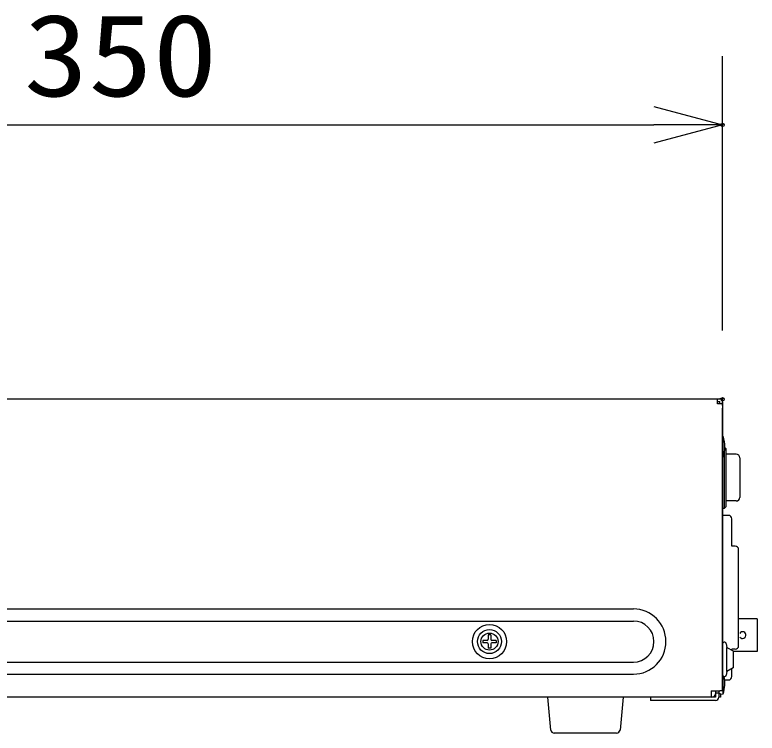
# Model space of a CAD drawing. Units: millimetres, scale not verified. Extents: x -63 to 63, y -57 to 57.
# Drawn here: x 33.78 to 55.43, y 5.08 to 26.02 of the extents above; entities that cross this region are included whole.
import ezdxf
from ezdxf.enums import TextEntityAlignment as Align

# ---------------------------------------------------------------- set-up
doc = ezdxf.new("R2010")
doc.units = ezdxf.units.MM
doc.header["$LTSCALE"] = 0.190236
doc.header["$PDMODE"] = 32
doc.header["$PDSIZE"] = 0.0951
for name, color, linetype in [('0-0_GAIKEI', 1, 'Continuous'), ('0-1_TOUROKU', 3, 'Continuous'), ('0-2_MOJI1', 2, 'Continuous')]:
    doc.layers.add(name, color=color, linetype=linetype)
doc.styles.add('ＭＳ ゴシック', font='')
doc.styles.get('ＭＳ ゴシック').set_extended_font_data('MS Gothic')

# ---------------------------------------------------------------- blocks, each defined once
blk = doc.blocks.new('_OPEN30')
at = {"layer": '0-2_MOJI1', "color": 7}
blk.add_line((0, 0), (-1, 0), dxfattribs=at)
blk.add_lwpolyline([(-1, 0.26795), (0, 0), (-1, -0.26795)], dxfattribs=at)

msp = doc.modelspace()

# ---------------------------------------------------------------- linework, layer by layer
at = {"layer": '0-0_GAIKEI', "color": 7}
for p, q in [((22.2728, 14.8286), (54.3429, 14.8286)), ((54.2722, 14.6778), (54.2722, 14.8286)), ((54.2722, 14.7486), (54.3429, 14.7486)), ((54.3429, 14.6778), (54.3429, 14.7486)), ((54.4229, 14.7486), (54.4229, 6.3084)), ((54.4229, 14.6286), (54.4229, 14.7486)), ((54.4229, 14.6778), (54.2722, 14.6778)), ((54.4229, 6.3084), (54.4229, 14.5586)), ((54.4229, 13.7331), (54.4374, 13.7318)), ((54.4374, 13.1253), (54.4374, 13.7318)), ((54.4729, 13.2446), (54.4729, 11.6286)), ((54.4927, 13.4088), (54.5229, 13.3786)), ((54.5229, 13.3786), (54.5229, 11.6786)), ((54.4229, 13.1241), (54.4374, 13.1253)), ((54.8229, 13.2086), (54.5229, 13.2086)), ((54.9229, 13.1086), (54.9229, 11.9486)), ((54.8229, 11.8486), (54.5229, 11.8486)), ((54.4729, 11.6286), (54.4229, 11.6286)), ((54.4729, 11.6286), (54.5229, 11.6786)), ((54.5929, 11.4286), (54.4229, 11.4286)), ((54.8929, 7.6285), (54.8929, 10.4286)), ((55.4329, 8.4135), (54.8929, 8.4135)), ((55.4329, 8.4135), (55.4329, 7.4635)), ((54.5321, 7.6831), (54.5505, 7.5785)), ((54.5505, 7.5785), (54.7329, 7.4785)), ((54.5505, 6.8785), (54.5505, 7.5785)), ((54.7929, 7.5285), (54.6929, 7.5285)), ((54.6929, 7.5005), (54.6929, 7.5285)), ((54.7329, 7.4785), (54.7329, 7.2285)), ((55.4329, 7.4635), (54.7329, 7.4635)), ((54.7329, 7.2285), (54.7329, 6.9785)), ((54.7329, 6.9785), (54.5505, 6.8785)), ((54.6929, 6.7285), (54.6929, 6.9566)), ((54.4374, 6.2253), (54.4374, 6.7462)), ((54.5505, 6.8785), (54.5321, 6.7739)), ((54.487, 6.6285), (54.5929, 6.6285)), ((54.0929, 6.3084), (54.0929, 6.1285)), ((54.0929, 6.3084), (54.3429, 6.3084)), ((54.2129, 6.3084), (54.2129, 6.2486)), ((54.3129, 6.3084), (54.3129, 6.2486)), ((54.4229, 6.3084), (54.3429, 6.3084)), ((54.0929, 6.1285), (19.7928, 6.1285)), ((49.4143, 5.1691), (49.3229, 6.1285)), ((51.5229, 6.1285), (51.4315, 5.1691)), ((54.2129, 6.1286), (52.3229, 6.1286)), ((52.3229, 6.1286), (52.3229, 6.0286)), ((54.2129, 6.1286), (54.1152, 6.1286)), ((54.3129, 6.2486), (54.2129, 6.2486)), ((54.2129, 6.2486), (54.2129, 6.1286)), ((54.3129, 6.2486), (54.3129, 6.1286)), ((54.3629, 6.2285), (54.3129, 6.2285)), ((54.3629, 6.1286), (54.3129, 6.1286)), ((54.3629, 6.2285), (54.3629, 6.1286)), ((54.3629, 6.2188), (54.4374, 6.2253)), ((54.2129, 6.0286), (52.3229, 6.0286)), ((51.332, 5.0785), (49.5138, 5.0785))]:
    msp.add_line(p, q, dxfattribs=at)
at = {"layer": '0-0_GAIKEI'}
for p, q in [((23.5228, 8.6985), (51.8229, 8.6985)), ((23.5228, 8.3485), (51.8229, 8.3485)), ((47.5879, 7.9435), (47.5879, 7.8185)), ((47.6579, 7.9435), (47.5879, 7.9435)), ((47.6579, 7.9435), (47.6579, 7.8185)), ((47.4279, 7.7835), (47.4279, 7.7135)), ((47.5529, 7.7835), (47.4279, 7.7835)), ((47.5529, 7.7135), (47.4279, 7.7135)), ((47.5879, 7.6785), (47.5879, 7.5535)), ((47.6579, 7.6785), (47.6579, 7.5535)), ((47.8179, 7.7835), (47.6929, 7.7835)), ((47.8179, 7.7135), (47.6929, 7.7135)), ((47.8179, 7.7835), (47.8179, 7.7135)), ((47.6579, 7.5535), (47.5879, 7.5535)), ((23.5228, 7.1485), (51.8229, 7.1485)), ((23.5228, 6.7985), (51.8229, 6.7985))]:
    msp.add_line(p, q, dxfattribs=at)
at = {"layer": '0-0_GAIKEI', "color": 7}
msp.add_lwpolyline([(54.7929, 10.5286), (54.6929, 10.5286), (54.6929, 11.3286)], dxfattribs=at)
at = {"layer": '0-0_GAIKEI'}
for radius in [0.5, 0.35, 0.25]:
    msp.add_circle((47.6229, 7.7485), radius, dxfattribs=at)
at = {"layer": '0-0_GAIKEI', "color": 7}
for centre, radius, start, end in [((54.3429, 14.7486), 0.08, 0, 90.00001), ((54.3429, 14.7486), 0.08, 0, 90), ((53.636, 13.4286), 0.8569, 339.27546, 20.72454), ((54.8229, 13.1086), 0.1, 0, 90), ((54.8229, 11.9486), 0.1, 270, 0), ((54.5929, 11.3286), 0.1, 0, 90), ((54.7929, 10.4286), 0.1, 0, 90), ((55.0089, 7.9385), 0.099, 270, 150.30446), ((55.0089, 7.9385), 0.099, 209.69554, 270), ((54.4779, 7.6736), 0.055, 100, 180), ((54.4779, 7.6736), 0.055, 10, 100), ((54.7929, 7.6285), 0.1, 270, 0), ((54.4779, 6.7835), 0.055, 180, 260), ((53.636, 6.5285), 0.8569, 339.27546, 13.54353), ((54.4779, 6.7835), 0.055, 260, 350), ((54.5929, 6.7285), 0.1, 270, 0), ((54.1129, 6.2285), 0.1, 270, 0), ((54.2129, 6.1286), 0.1, 270, 0), ((49.5138, 5.1785), 0.1, 185.44033, 270), ((51.332, 5.1785), 0.1, 270, 354.55967)]:
    msp.add_arc(centre, radius, start, end, dxfattribs=at)
at = {"layer": '0-0_GAIKEI'}
for centre, radius, start, end in [((51.8229, 7.7485), 0.95, 270, 90), ((51.8229, 7.7485), 0.6, 270, 90), ((47.5529, 7.8185), 0.035, 270, 0), ((47.6929, 7.8185), 0.035, 180, 270), ((47.5529, 7.6785), 0.035, 0, 90), ((47.6929, 7.6785), 0.035, 90, 180)]:
    msp.add_arc(centre, radius, start, end, dxfattribs=at)
at = {"layer": '0-1_TOUROKU'}
for p, q in [((54.4229, 16.8153), (54.4229, 24.8154)), ((21.4228, 22.8154), (52.4229, 22.8154))]:
    msp.add_line(p, q, dxfattribs=at)
at = {"layer": '0-2_MOJI1', "color": 7}
for p in [(54.4229, 22.8154), (54.4229, 14.8153)]:
    msp.add_point(p, dxfattribs=at)

# ---------------------------------------------------------------- block references
at = {"layer": '0-1_TOUROKU', "xscale": 2, "yscale": 2}
msp.add_blockref('_OPEN30', (54.4229, 22.8154), dxfattribs=at)

# ---------------------------------------------------------------- texts
at = {"layer": '0-1_TOUROKU', "style": 'ＭＳ ゴシック', "width": 1.15}
msp.add_text('350', height=2.406, dxfattribs=at).set_placement((34.0357, 22.9249), align=Align.BOTTOM_LEFT)

doc.saveas('drawing.dxf')
